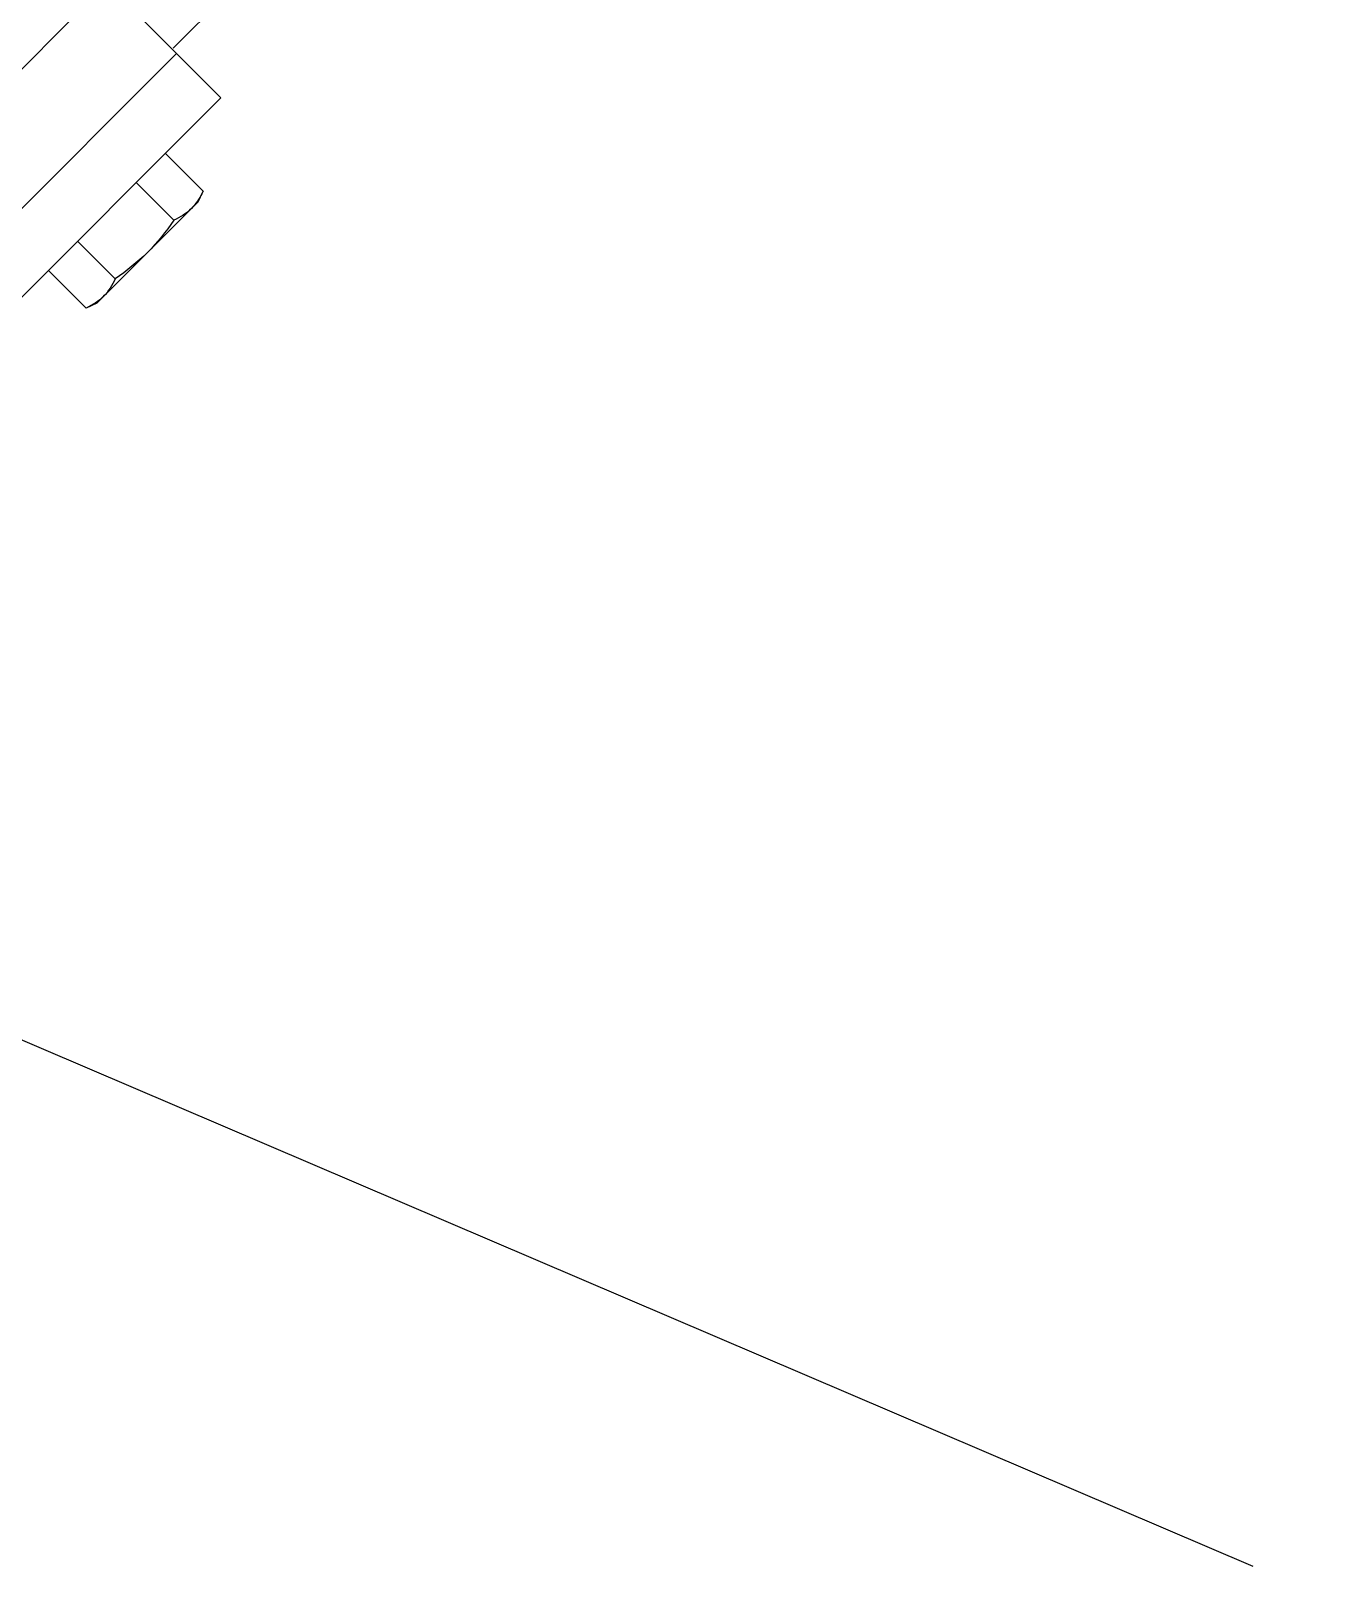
# Model space of a CAD drawing. Header units: millimetres. Extents: x -633009578 to 5705885, y -633235091 to 2571734.
# Drawn here: x 2454896 to 2455683, y 2000924 to 2001861 of the extents above; entities that cross this region are included whole.
import ezdxf

# ---------------------------------------------------------------- set-up
doc = ezdxf.new("R2010")
doc.units = ezdxf.units.MM
doc.header["$LTSCALE"] = 1000
doc.header["$MEASUREMENT"] = 0
doc.layers.get('0').update_dxf_attribs({"color": 9})
doc.layers.add('E-WIRE-系统', color=3, linetype='Continuous')
doc.styles.get("Standard").update_dxf_attribs({"font": 'simhei.ttf', "bigfont": 'hztxt.shx'})
doc.styles.add('TSSD_Dimension', font='simhei.ttf', dxfattribs={"width": 0.707, "bigfont": 'hztxt.shx'})
doc.dimstyles.get("Standard").update_dxf_attribs({"dimtxt": 0.18, "dimasz": 0.18, "dimexe": 0.18, "dimexo": 0.0625, "dimgap": 0.09, "dimtad": 0, "dimtih": 1, "dimtoh": 1, "dimdec": 4, "dimzin": 0, "dimdsep": 46, "dimtxsty": 'Standard', "dimcen": 0.09, "dimadec": 0, "dimazin": 0, "dimtfac": 1, "dimtdec": 4, "dimtofl": 0, "dimtmove": 0, "dimatfit": 3, "dimfxl": 1, "dimtolj": 1, "dimtzin": 0, "dimarcsym": 0})

# ---------------------------------------------------------------- blocks, each defined once
blk = doc.blocks.new('G$CF4FACE3C')
at = {"layer": 'E-WIRE-系统'}
for p, q in [((-7246.89, 6784.73), (-9170.12, 4861.5)), ((-9217.16, 4886.6), (-9405.99, 4697.77)), ((-9143.73, 4834.15), (-9196.18, 4886.6)), ((-9168.21, 4858.63), (-9378.02, 4648.82)), ((-9360.03, 4617.85), (-9143.73, 4834.15)), ((-9174.37, 4803.51), (-9153.56, 4782.7)), ((-9190.52, 4787.36), (-9169.72, 4766.55)), ((-9156.32, 4776.8), (-9153.56, 4782.7)), ((-9156.32, 4776.8), (-9212.27, 4720.85)), ((-9222.82, 4755.06), (-9202.02, 4734.25)), ((-9238.97, 4738.9), (-9218.17, 4718.1)), ((-9212.27, 4720.85), (-9218.17, 4718.1))]:
    blk.add_line(p, q, dxfattribs=at)
for points, knots in [([(-9153.56, 4782.7), (-9153.79, 4782.21), (-9154.74, 4780.27), (-9155.82, 4778.4), (-9156.73, 4777.08)], [0, 0, 0, 0, 0.253346, 1, 1, 1, 1]), ([(-9160.06, 4773.05), (-9161.42, 4771.69), (-9164.49, 4769.24), (-9167.93, 4767.39), (-9169.72, 4766.55)], [0, 0, 0, 0, 0.493589, 1, 1, 1, 1]), ([(-9202.02, 4734.25), (-9202.85, 4732.46), (-9204.7, 4729.02), (-9207.16, 4725.96), (-9208.52, 4724.6)], [0, 0, 0, 0, 0.506411, 1, 1, 1, 1]), ([(-9208.52, 4724.6), (-9209.88, 4723.24), (-9212.94, 4720.78), (-9216.38, 4718.93), (-9218.17, 4718.1)], [0, 0, 0, 0, 0.493589, 1, 1, 1, 1])]:
    blk.add_open_spline(points, degree=3, knots=knots, dxfattribs=at)
for points in [[(-9156.73, 4777.08), (-9157.72, 4775.64), (-9158.83, 4774.28), (-9160.06, 4773.05)], [(-9169.72, 4766.55), (-9174.07, 4760.26), (-9178.88, 4754.24), (-9184.29, 4748.83)], [(-9184.29, 4748.83), (-9189.7, 4743.42), (-9195.73, 4738.6), (-9202.02, 4734.25)]]:
    blk.add_open_spline(points, degree=3, dxfattribs=at)
blk.add_leader([(-9360.87, 4359.91), (-8574.16, 4023.46)], dimstyle='Standard', override={"dimgap": 0.09, "dimtad": 0, "dimtxsty": 'TSSD_Dimension'}, dxfattribs=at)

msp = doc.modelspace()

# ---------------------------------------------------------------- block references
at = {"xscale": 1.10592, "yscale": 1.10592, "zscale": 1.10592}
msp.add_blockref('G$CF4FACE3C', (2465124.5, 1996473.94, -46.08), dxfattribs=at)

doc.saveas('drawing.dxf')
